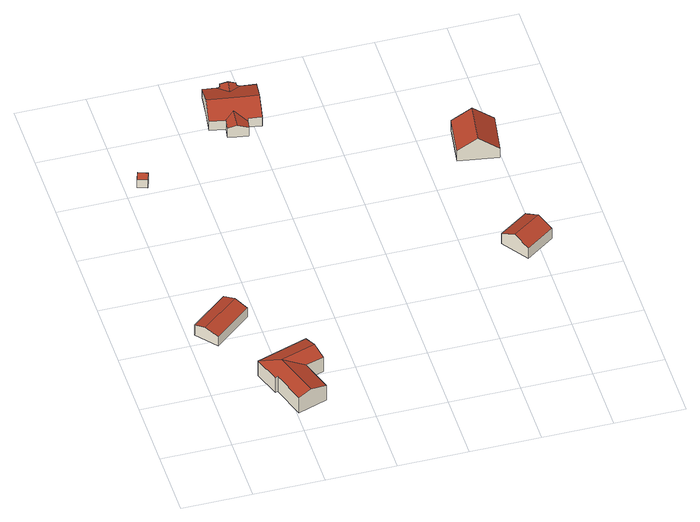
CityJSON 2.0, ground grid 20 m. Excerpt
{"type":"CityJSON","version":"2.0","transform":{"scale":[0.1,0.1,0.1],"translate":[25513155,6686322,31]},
"CityObjects":{
"building1":{"type":"Building","attributes":{"measuredHeight":4,"roofType":"1000","Katuosoite":"Puroniityntie 336-11","C_KAYTTARK":"811","Rakennuksen_tila":"voimassa","REPAIRED":"no","LowestRoof":40.9,"HighestRoof":40.9,"BREC_BuildingHeightNN":40.9,"Tilavuus":210,"BREC_RoofNames":"flat","Kayttotarkoitus":"Ei käyttömerkintää kartalla","VTJ_PRT":"102423486D","CODE":"121","Kerroksia":1,"GroundLevel":36.9,"RATU":55047,"TILA_KOODI":2,"Kokonaisala":70,"KG_KRAKENN":2503135,"Kerrosala":70,"Valmistunut":"2009-08-04","Rakennusaine":"Puu","Integrate_LoD[1]":{"integrating_person":"vcdb_user","integration_date":"2016-10-28","matching_mode":1,"area_diff":0,"area_diff_filter":10,"overlap_DB_to_file":100,"overlap_file_to_DB":100,"overlap_filter":89}},"address":[{"CountryName":"Finland","LocalityName":"Helsinki"}],"geometry":[{"type":"Solid","lod":"2","boundaries":[[[[0,1,2,3]],[[4,5,1,0]],[[6,3,2,7]],[[8,5,4,9]],[[9,4,0,3,6]],[[7,2,1,5,8]],[[7,8,9,6]]]],"semantics":{"surfaces":[{"type":"RoofSurface","ZMax":4.7,"ZMinASL":40.4,"ZMin":3.5,"Area":51.68,"ZMaxASL":41.6,"RoofPitch":71.42,"RoofOrientation":320.74},{"type":"RoofSurface","ZMax":4.7,"ZMinASL":40.21,"ZMin":3.31,"Area":59.5,"ZMaxASL":41.6,"RoofPitch":71.42,"RoofOrientation":140.74},{"type":"WallSurface","ZMax":3.5,"Area":47.79,"ZMinASL":36.9,"ZMin":0,"ZMaxASL":40.4},{"type":"WallSurface","ZMax":3.31,"Area":45.3,"ZMinASL":36.9,"ZMin":0,"ZMaxASL":40.21},{"type":"WallSurface","ZMax":4.7,"Area":31.22,"ZMinASL":36.9,"ZMin":0,"ZMaxASL":41.6},{"type":"GroundSurface","ZMinASL":36.9,"ZMin":0,"Area":105.38}],"values":[[0,1,2,3,4,4,5]]}}]},
"building2":{"type":"Building","attributes":{"measuredHeight":5.98,"roofType":"1000","Katuosoite":"Puroniityntie 336-11","C_KAYTTARK":"011","Rakennuksen_tila":"voimassa","REPAIRED":"no","LowestRoof":43.32,"HighestRoof":43.32,"BREC_BuildingHeightNN":43.32,"Tilavuus":490,"BREC_RoofNames":"flat","Kayttotarkoitus":"Ei käyttömerkintää kartalla","VTJ_PRT":"102423484B","CODE":"121","Kerroksia":1,"GroundLevel":37.35,"RATU":53183,"TILA_KOODI":2,"Kokonaisala":185,"KG_KRAKENN":2500183,"Kerrosala":164,"Valmistunut":"1965-01-01","Rakennusaine":"Puu","Integrate_LoD[1]":{"integrating_person":"vcdb_user","integration_date":"2016-10-28","matching_mode":1,"area_diff":0,"area_diff_filter":10,"overlap_DB_to_file":100,"overlap_file_to_DB":100,"overlap_filter":89}},"address":[{"CountryName":"Finland","LocalityName":"Helsinki"}],"geometry":[{"type":"Solid","lod":"2","boundaries":[[[[10,11,12,13]],[[14,15,16,17,10,13,18,19]],[[20,15,14,21,22]],[[19,18,23,24,25]],[[17,26,11,10]],[[21,14,19,25]],[[16,15,20,27,28]],[[26,17,16,28]],[[23,18,13,12]],[[27,20,22,29]],[[29,22,21,25,24]],[[27,29,12,11,26,28]],[[29,24,23,12]]]],"semantics":{"surfaces":[{"type":"WallSurface","ZMax":5.32,"Area":42.65,"ZMinASL":37.35,"ZMin":0,"ZMaxASL":42.67},{"type":"GroundSurface","ZMinASL":37.35,"ZMin":0,"Area":214.88},{"type":"WallSurface","ZMax":5.34,"Area":51.58,"ZMinASL":37.35,"ZMin":0,"ZMaxASL":42.68},{"type":"WallSurface","ZMax":6.67,"Area":51.29,"ZMinASL":37.35,"ZMin":0,"ZMaxASL":44.02},{"type":"WallSurface","ZMax":5.34,"Area":29.72,"ZMinASL":37.35,"ZMin":0,"ZMaxASL":42.68},{"type":"WallSurface","ZMax":6.67,"Area":53.36,"ZMinASL":37.35,"ZMin":0,"ZMaxASL":44.02},{"type":"WallSurface","ZMax":5.54,"Area":56.18,"ZMinASL":37.35,"ZMin":0,"ZMaxASL":42.89},{"type":"WallSurface","ZMax":5.31,"Area":81.64,"ZMinASL":37.35,"ZMin":0,"ZMaxASL":42.66},{"type":"RoofSurface","ZMax":6.67,"ZMinASL":42.65,"ZMin":5.31,"Area":58.9,"ZMaxASL":44.02,"RoofPitch":74.15,"RoofOrientation":71.84},{"type":"RoofSurface","ZMax":6.67,"ZMinASL":42.64,"ZMin":5.29,"Area":35.87,"ZMaxASL":44.02,"RoofPitch":72.24,"RoofOrientation":161.62},{"type":"RoofSurface","ZMax":6.67,"ZMinASL":42.66,"ZMin":5.31,"Area":71.69,"ZMaxASL":44.02,"RoofPitch":74.15,"RoofOrientation":251.83},{"type":"RoofSurface","ZMax":6.67,"ZMinASL":42.66,"ZMin":5.31,"Area":57.87,"ZMaxASL":44.02,"RoofPitch":72.24,"RoofOrientation":341.62}],"values":[[0,1,2,3,4,4,5,6,7,8,9,10,11]]}}]},
"building3":{"type":"Building","attributes":{"measuredHeight":3,"roofType":"1000","CODE":"220","REPAIRED":"no","GroundLevel":33.15,"LowestRoof":36.15,"HighestRoof":36.15,"BREC_BuildingHeightNN":36.15,"Integrate_LoD[1]":{"integrating_person":"vcdb_user","integration_date":"2016-10-28","matching_mode":1,"area_diff":0,"area_diff_filter":10,"overlap_DB_to_file":100,"overlap_file_to_DB":100,"overlap_filter":89},"BREC_RoofNames":"flat"},"address":[{"CountryName":"Finland","LocalityName":"Helsinki"}],"geometry":[{"type":"Solid","lod":"2","boundaries":[[[[30,31,32,33]],[[34,35,36,37]],[[37,36,31,30]],[[36,35,32,31]],[[35,34,33,32]],[[34,37,30,33]]]],"semantics":{"surfaces":[{"type":"GroundSurface","ZMinASL":33.15,"ZMin":0,"Area":7.93},{"type":"RoofSurface","ZMax":3,"ZMinASL":36.15,"ZMin":3,"Area":7.93,"ZMaxASL":36.15,"RoofPitch":90,"RoofOrientation":-1},{"type":"WallSurface","ZMax":3,"Area":8.03,"ZMinASL":33.15,"ZMin":0,"ZMaxASL":36.15},{"type":"WallSurface","ZMax":3,"Area":8.89,"ZMinASL":33.15,"ZMin":0,"ZMaxASL":36.15}],"values":[[0,1,2,3,2,3]]}}]},
"building4":{"type":"Building","attributes":{"measuredHeight":4.31,"roofType":"1000","Katuosoite":"Puroniityntie 354","C_KAYTTARK":"011","Rakennuksen_tila":"voimassa","REPAIRED":"no","LowestRoof":35.47,"HighestRoof":35.47,"BREC_BuildingHeightNN":35.47,"Tilavuus":480,"BREC_RoofNames":"flat","Kayttotarkoitus":"Ei käyttömerkintää kartalla","VTJ_PRT":"102423500V","CODE":"121","Kerroksia":1,"GroundLevel":31.16,"RATU":53198,"TILA_KOODI":2,"Kokonaisala":157,"KG_KRAKENN":2500198,"Kerrosala":157,"Valmistunut":"1994-06-01","Rakennusaine":"Puu","Integrate_LoD[1]":{"integrating_person":"vcdb_user","integration_date":"2016-10-28","matching_mode":1,"area_diff":0,"area_diff_filter":10,"overlap_DB_to_file":100,"overlap_file_to_DB":100,"overlap_filter":89}},"address":[{"CountryName":"Finland","LocalityName":"Helsinki"}],"geometry":[{"type":"Solid","lod":"2","boundaries":[[[[38,39,40,41,42,43,44,45,46]],[[44,43,47,48,49,50,51,45]],[[52,39,38,53,54]],[[49,55,56,57,50]],[[58,59,40,39,52]],[[48,60,61,55,49]],[[62,54,53,63]],[[64,57,56,65]],[[66,61,60,67]],[[68,69,70,71,72,73,62,63,74,75,76,77,78,64,65,79,66,67,80,81]],[[55,61,66,79,65,56]],[[73,72,58,52,54,62]],[[48,47,81,80,67,60]],[[50,57,64,78,77,51]],[[69,42,41,70]],[[74,63,53,38,46,75]],[[72,71,70,41,40,59,58]],[[42,69,68,81,47,43]],[[46,45,51,77,76,75]]]],"semantics":{"surfaces":[{"type":"RoofSurface","ZMax":5.47,"ZMinASL":34.16,"ZMin":3,"Area":88.59,"ZMaxASL":36.63,"RoofPitch":70.65,"RoofOrientation":188.37},{"type":"RoofSurface","ZMax":5.47,"ZMinASL":34.24,"ZMin":3.08,"Area":93.85,"ZMaxASL":36.63,"RoofPitch":70.65,"RoofOrientation":8.37},{"type":"RoofSurface","ZMax":4.17,"ZMinASL":34.24,"ZMin":3.08,"Area":7.23,"ZMaxASL":35.33,"RoofPitch":71.01,"RoofOrientation":278.37},{"type":"RoofSurface","ZMax":4.17,"ZMinASL":34.27,"ZMin":3.11,"Area":7,"ZMaxASL":35.33,"RoofPitch":71.01,"RoofOrientation":98.37},{"type":"WallSurface","ZMax":3.39,"Area":2.92,"ZMinASL":31.16,"ZMin":0,"ZMaxASL":34.56},{"type":"WallSurface","ZMax":3.43,"Area":3.16,"ZMinASL":31.16,"ZMin":0,"ZMaxASL":34.6},{"type":"GroundSurface","ZMinASL":31.16,"ZMin":0,"Area":211.77},{"type":"WallSurface","ZMax":4.17,"Area":16.58,"ZMinASL":31.16,"ZMin":0,"ZMaxASL":35.33},{"type":"WallSurface","ZMax":4.17,"Area":21.56,"ZMinASL":31.16,"ZMin":0,"ZMaxASL":35.33},{"type":"WallSurface","ZMax":3.38,"Area":14.73,"ZMinASL":31.16,"ZMin":0,"ZMaxASL":34.55},{"type":"WallSurface","ZMax":3.35,"Area":14.88,"ZMinASL":31.16,"ZMin":0,"ZMaxASL":34.51},{"type":"WallSurface","ZMax":3.24,"Area":10.04,"ZMinASL":31.16,"ZMin":0,"ZMaxASL":34.41},{"type":"WallSurface","ZMax":5.47,"Area":56.39,"ZMinASL":31.16,"ZMin":0,"ZMaxASL":36.63},{"type":"WallSurface","ZMax":5.47,"Area":56.19,"ZMinASL":31.16,"ZMin":0,"ZMaxASL":36.63}],"values":[[0,1,2,2,3,3,4,4,5,6,7,8,9,9,10,10,11,12,13]]}}]},
"building5":{"type":"Building","attributes":{"measuredHeight":4.55,"roofType":"1000","Katuosoite":"Puroniityntie 336-3","C_KAYTTARK":"941","Rakennuksen_tila":"voimassa","REPAIRED":"no","LowestRoof":39.61,"HighestRoof":39.61,"BREC_BuildingHeightNN":39.61,"Tilavuus":151,"BREC_RoofNames":"flat","Kayttotarkoitus":"Ei käyttömerkintää kartalla","VTJ_PRT":"102423489H","CODE":"121","Kerroksia":1,"GroundLevel":35.06,"RATU":53187,"TILA_KOODI":2,"Kokonaisala":60,"KG_KRAKENN":2500187,"Kerrosala":60,"Valmistunut":"2001-10-01","Rakennusaine":"Puu","Integrate_LoD[1]":{"integrating_person":"vcdb_user","integration_date":"2016-10-28","matching_mode":1,"area_diff":0,"area_diff_filter":10,"overlap_DB_to_file":100,"overlap_file_to_DB":100,"overlap_filter":89}},"address":[{"CountryName":"Finland","LocalityName":"Helsinki"}],"geometry":[{"type":"Solid","lod":"2","boundaries":[[[[82,83,84,85]],[[86,87,83,82]],[[88,85,84,89]],[[90,87,86,91]],[[91,86,82,85,88]],[[89,84,83,87,90]],[[89,90,91,88]]]],"semantics":{"surfaces":[{"type":"RoofSurface","ZMax":5.93,"ZMinASL":38.66,"ZMin":3.6,"Area":51.57,"ZMaxASL":40.99,"RoofPitch":63.3,"RoofOrientation":325.32},{"type":"RoofSurface","ZMax":5.93,"ZMinASL":38.66,"ZMin":3.6,"Area":51.57,"ZMaxASL":40.99,"RoofPitch":63.3,"RoofOrientation":145.32},{"type":"WallSurface","ZMax":3.6,"Area":35.82,"ZMinASL":35.06,"ZMin":0,"ZMaxASL":38.66},{"type":"WallSurface","ZMax":5.93,"Area":44.14,"ZMinASL":35.06,"ZMin":0,"ZMaxASL":40.99},{"type":"GroundSurface","ZMinASL":35.06,"ZMin":0,"Area":92.15}],"values":[[0,1,2,2,3,3,4]]}}]},
"building6":{"type":"Building","attributes":{"measuredHeight":6.08,"roofType":"1000","Katuosoite":"Puroniityntie 336-3","C_KAYTTARK":"011","Rakennuksen_tila":"voimassa","REPAIRED":"no","LowestRoof":44.5,"HighestRoof":44.5,"BREC_BuildingHeightNN":44.5,"Tilavuus":375,"BREC_RoofNames":"flat","Kayttotarkoitus":"Ei käyttömerkintää kartalla","VTJ_PRT":"102423488F","CODE":"121","Kerroksia":2,"GroundLevel":38.42,"RATU":53186,"TILA_KOODI":2,"Kokonaisala":115,"KG_KRAKENN":2500186,"Kerrosala":115,"Valmistunut":"1996-11-01","Rakennusaine":"Puu","Integrate_LoD[1]":{"integrating_person":"vcdb_user","integration_date":"2016-10-28","matching_mode":1,"area_diff":0,"area_diff_filter":10,"overlap_DB_to_file":100,"overlap_file_to_DB":100,"overlap_filter":89}},"address":[{"CountryName":"Finland","LocalityName":"Helsinki"}],"geometry":[{"type":"Solid","lod":"2","boundaries":[[[[92,93,94,95]],[[96,97,93,92]],[[98,95,94,99]],[[100,97,96,101]],[[101,96,92,95,98]],[[99,94,93,97,100]],[[99,100,101,98]]]],"semantics":{"surfaces":[{"type":"RoofSurface","ZMax":7.55,"ZMinASL":41.96,"ZMin":3.54,"Area":82.39,"ZMaxASL":45.97,"RoofPitch":54.17,"RoofOrientation":278.81},{"type":"RoofSurface","ZMax":7.55,"ZMinASL":41.64,"ZMin":3.22,"Area":88.92,"ZMaxASL":45.97,"RoofPitch":54.17,"RoofOrientation":98.81},{"type":"WallSurface","ZMax":3.54,"Area":42.55,"ZMinASL":38.42,"ZMin":0,"ZMaxASL":41.96},{"type":"WallSurface","ZMax":3.22,"Area":38.73,"ZMinASL":38.42,"ZMin":0,"ZMaxASL":41.64},{"type":"WallSurface","ZMax":7.55,"Area":63.09,"ZMinASL":38.42,"ZMin":0,"ZMaxASL":45.97},{"type":"GroundSurface","ZMinASL":38.42,"ZMin":0,"Area":138.89}],"values":[[0,1,2,3,4,4,5]]}}]}
},
"vertices":[
[28,353,106],[134,440,106],[111,468,94],[6,381,94],[54,321,92],[160,408,92],[6,381,59],[111,468,59],[160,408,59],[54,321,59],
[149,100,64],[149,100,117],[123,177,117],[123,177,64],[241,127,64],[271,34,64],[187,6,64],[156,103,64],[269,225,64],[294,143,64],[271,34,117],[241,127,117],[241,126,117],[269,225,117],[281,184,130],[294,143,116],[156,103,119],[225,19,130],[187,6,119],[182,151,130],
[65,1029,21],[56,1004,21],[28,1014,21],[37,1039,21],[37,1039,51],[28,1014,51],[56,1004,51],[65,1029,51],
[323,1186,34],[352,1208,43],[381,1170,32],[383,1177,34],[421,1171,34],[431,1234,56],[395,1239,56],[289,1255,56],[280,1193,35],[442,1300,33],[398,1306,33],[363,1281,43],[336,1316,32],[298,1322,32],[344,1149,43],[325,1186,35],[319,1153,35],[369,1320,43],[347,1324,36],[345,1315,35],[377,1144,32],[381,1170,31],[389,1308,36],[390,1317,36],[319,1153,2],[325,1186,2],[345,1315,2],[347,1324,2],[390,1317,2],[389,1308,2],[431,1234,2],[421,1171,2],[383,1177,2],[381,1170,2],[377,1144,2],[344,1149,2],[323,1186,2],[280,1193,2],[289,1255,2],[298,1322,2],[336,1316,2],[369,1320,2],[398,1306,2],[442,1300,2],
[921,477,100],[1003,534,100],[977,572,77],[895,515,77],[947,439,77],[1029,496,77],[895,515,41],[977,572,41],[1029,496,41],[947,439,41],
[915,813,150],[933,932,150],[878,941,110],[860,822,110],[974,804,106],[993,923,106],[860,822,74],[878,941,74],[993,923,74],[974,804,74]
]}
